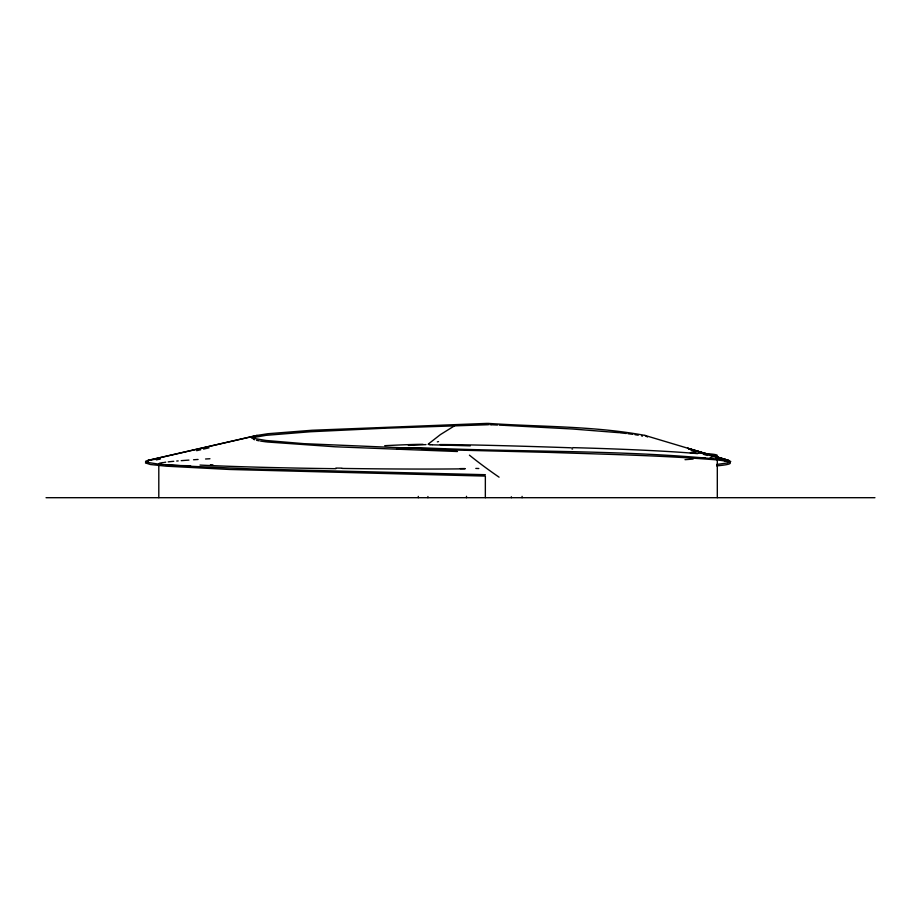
<?xml version="1.0" encoding="UTF-8"?>
<svg xmlns="http://www.w3.org/2000/svg" width="921" height="921" viewBox="0 0 921 921"><rect width="100%" height="100%" fill="white"/><g stroke="black" fill="none" stroke-linecap="round" stroke-linejoin="round"><path stroke-width="1.38" d="M427.92 497.697L427.92 496.511M428.679 443.83L428.138 444.336M429.151 443.392L440.422 434.585L454.617 425.767M485.355 474.695L251.157 468.881L186.526 466.118L158.711 464.138L146.358 462.227L145.449 462.929L150.399 464.518L166.39 466.199L229.686 469.48L485.355 476.088L485.344 497.697M487.105 423.384L312.104 430.257L267.884 433.722L256.545 435.506L253.01 437.21L256.096 438.799L266.065 440.48L303.93 443.657L456.137 450.093M255.278 435.852L147.498 460.523L145.541 461.317L146.358 462.227M147.498 461.916L148.511 461.686M203.553 449.091L209.032 447.825M251.548 438.051L254.288 437.417M147.982 460.408L257.028 435.391M156.317 459.89L160.484 458.934M196.622 450.68L200.79 449.724M149.087 460.178L155.499 459.28M716.665 464.472L727.717 462.906L730.733 461.433L687.573 448.239L728.649 460.408M716.665 465.865C744.226 463.47 723.503 460.166 710.851 459.441C657.134 455.308 603.232 454.272 549.411 452.407L422.048 449.206M156.524 459.165L158.711 458.946M413.471 447.664L422.866 447.836C524.348 452.43 626.568 449.563 727.717 460.178L644.873 435.391C593.216 425.813 539.775 426.964 487.75 423.361M413.575 447.652L412.677 447.721M396.548 448.838L412.493 447.733M428.921 444.601L429.589 444.659M488.51 424.719L384.713 428.23L310.435 431.753L266.065 435.334L255.67 437.13L253.068 438.822M408.371 445.43L425.986 444.601M460.235 468.616L464.806 468.57M46.05 497.697L874.95 497.697M489.868 424.696L491.261 424.765M335.843 468.064L341.841 468.156M432.812 444.831L470.297 445.833M432.317 444.82L430.993 444.774M457.472 451.52L335.048 446.789L266.963 441.976M571.964 448.976L572.609 448.999M212.935 464.886L210.414 464.783M491.745 424.777L497.524 425.042M499.263 425.122L503.96 425.341M504.708 425.375L572.62 429.013L618.739 432.663M430.602 444.751L429.9 444.693M619.729 432.766L626.268 433.492M627.995 433.699L632.808 434.344M266.065 441.861L260.585 441.09M634.983 434.677L638.253 435.219M259.273 440.86L256.545 440.296M641.557 435.886L642.501 436.117M688.321 448.55L729.409 460.638M691.049 450.599L695.125 451.82M703.276 454.26L707.351 455.481M715.49 457.91L727.717 461.571M644.873 435.391L647.509 436.98M254.587 439.731L253.782 439.398M511.351 497.697L511.328 496.753M717.309 459.003L717.309 497.697M522.092 496.384L522.092 497.697M466.487 496.315L466.487 497.697M418.295 496.384L418.295 497.697M158.803 464.103L158.803 497.697M384.725 445.695A66.888 1.888 -3.6 0 1 423.05 444.336M690.313 452.867A145 5.514 -1.3 0 1 715.962 456.229M714.857 456.517A145 5.514 -1.3 0 1 710.183 457.323M705.29 457.933A145 5.514 -1.3 0 1 702.09 458.267M693.11 459.061A145 5.514 -1.3 0 1 685.017 459.671M572.666 447.641A144.919 5.376 1.5 0 1 697.588 453.639M439.996 444.544A144.781 2.326 2 0 1 571.365 447.802M438.523 441.585A138.3 2.648 -16.7 0 1 437.348 441.884M499.078 477.17A188.287 42.642 27.7 0 1 469.422 455.158M190.601 465.738A176.418 5.042 -1.6 0 1 165.861 464.967M161.52 464.564A176.418 5.042 -1.6 0 1 159.172 463.459M159.563 463.298A176.418 5.042 -1.6 0 1 163.454 462.492M164.537 462.33A176.418 5.042 -1.6 0 1 165.699 462.181M168.198 461.882A176.418 5.042 -1.6 0 1 173.747 461.306M176.705 461.041A176.418 5.042 -1.6 0 1 178.202 460.914M181.241 460.661A176.418 5.042 -1.6 0 1 188.932 460.086M193.537 459.763A176.418 5.042 -1.6 0 1 198.084 459.464M205.556 459.003A176.418 5.042 -1.6 0 1 209.953 458.739M335.935 468.685A176.233 5.549 0.7 0 1 199.995 465.07M465.186 468.812A176.118 4.513 0.9 0 1 342.267 468.432M475.812 468.409A176.153 3.281 0.5 0 1 478.805 468.524"/></g></svg>
